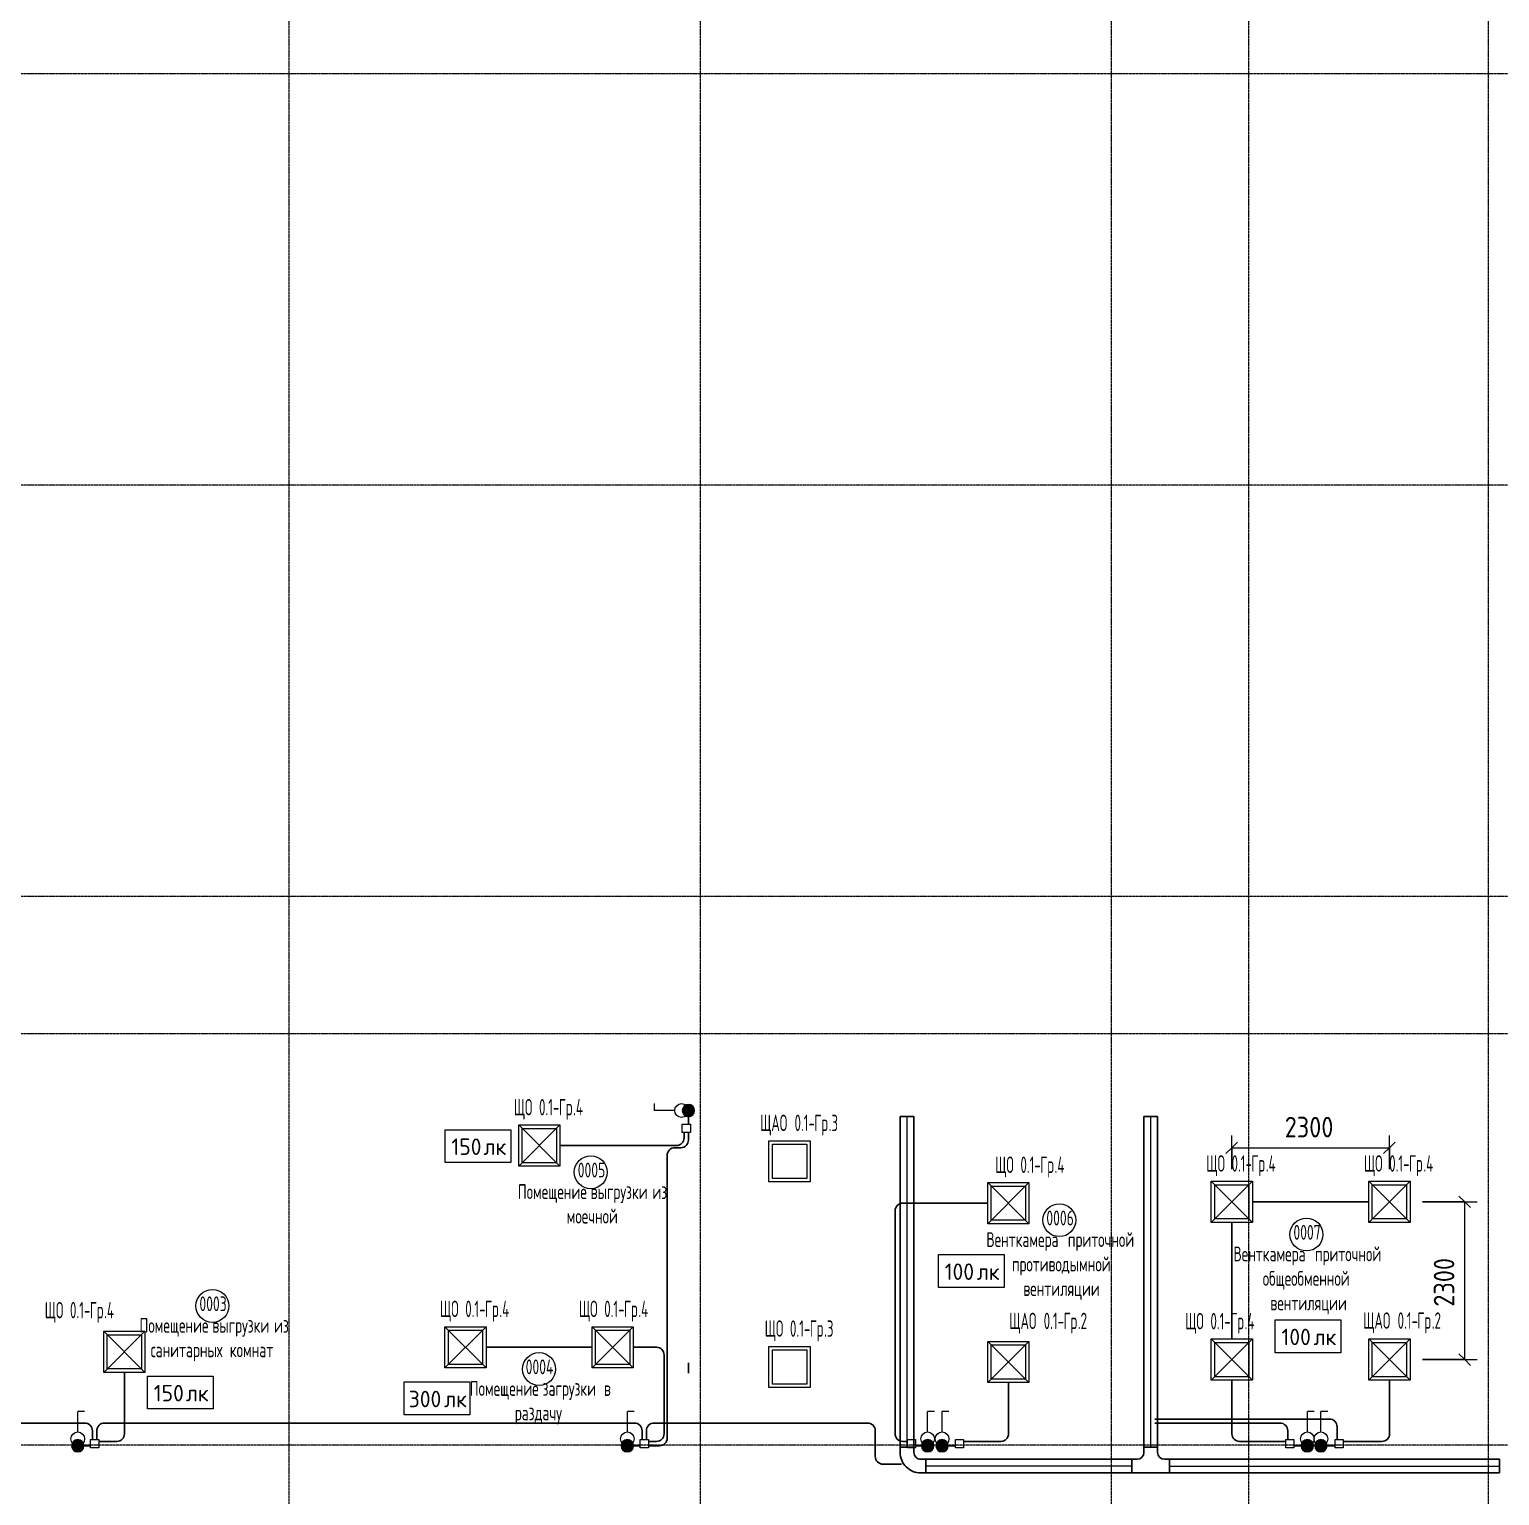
# Model space of a CAD drawing. Header units: millimetres. Extents: x -4730 to 98194, y -4296 to 93388.
# Drawn here: x 17715 to 39165, y 45763 to 67150 of the extents above; entities that cross this region are included whole.
import ezdxf

# ---------------------------------------------------------------- set-up
doc = ezdxf.new("R2010")
doc.units = ezdxf.units.MM
doc.linetypes.add('Линия сетки', pattern=[22.225, 12.7, -3.175, 3.175, -3.175])
for name, color, linetype, lineweight, true_color in [('Кабельные лотки', 5, 'Continuous', 25, 0x0000ff), ('Короба', 7, 'Continuous', 25, 0x008000), ('Опуск', 7, 'Continuous', 18, 0x007f00), ('Соединительные детали кабельных лотков', 5, 'Continuous', 25, 0x0000ff), ('Соединительные детали коробов', 7, 'Continuous', 25, 0x008000), ('Типовые аннотации', 5, 'Continuous', 18, 0x0000ff)]:
    doc.layers.add(name, color=color, linetype=linetype, lineweight=lineweight, true_color=true_color)
for name, color, linetype, lineweight in [('Марки помещений', 7, 'Continuous', 9), ('Марки силовых электроприборов', 7, 'Continuous', 9), ('Осевая линия', 7, 'Continuous', 18), ('Оси', 7, 'Continuous', 9), ('Размеры', 7, 'Continuous', 9), ('Размеры-120', 7, 'Continuous', 9)]:
    doc.layers.add(name, color=color, linetype=linetype, lineweight=lineweight)
doc.styles.add('GOST Common', font='GOST_Common.ttf', dxfattribs={"width": 0.6, "height": 240})
doc.styles.add('GOST Common_1', font='GOST_Common.ttf', dxfattribs={"height": 240})
doc.styles.add('GOST Common_2', font='GOST_Common.ttf', dxfattribs={"width": 0.9, "height": 300})
doc.styles.add('GOST Common_4', font='GOST_Common.ttf', dxfattribs={"width": 0.7, "height": 216})
doc.dimstyles.new('ADSK_Проверочный', dxfattribs={"dimscale": 304.8, "dimtxt": 301.714499, "dimasz": 0.556693, "dimexe": 0.590551, "dimexo": 0.590551, "dimgap": 0.19685, "dimtad": 1, "dimdec": 3, "dimrnd": 0.001, "dimdsep": 46, "dimtxsty": 'GOST Common_2', "dimblk1": 'OBLIQUE', "dimblk2": 'OBLIQUE', "dimsah": 1, "dimcen": 0.09, "dimazin": 0, "dimtfac": 1, "dimtdec": 4, "dimtix": 1, "dimtmove": 0, "dimatfit": 3, "dimfxl": 1, "dimtvp": 1, "dimtolj": 1, "dimtzin": 0, "dimarcsym": 2})

# ---------------------------------------------------------------- blocks, each defined once
blk = doc.blocks.new('M_Короб_ отвод - Плоский торец - ПВХ - Стандартная-2386742-Подвал')
at = {"layer": 'Соединительные детали коробов'}
for p, q in [((2894, 82640), (2856, 82640)), ((3006, 82640), (2894, 82640)), ((3006, 82640), (3006, 82640))]:
    blk.add_line(p, q, dxfattribs=at)
blk = doc.blocks.new('M_Короб_ отвод - Плоский торец - ПВХ - Стандартная-V1-Подвал')
at = {"layer": 'Соединительные детали коробов'}
for p, q in [((0, 111.95), (0, 150.05)), ((-150.05, 0), (-111.95, 0))]:
    blk.add_line(p, q, dxfattribs=at)
blk.add_arc((-111.95, 111.95), 111.95, 270, 0, dxfattribs=at)
blk = doc.blocks.new('M_Горизонтальный тройник для канального - Радиус 100 мм-2451883-Подвал')
at = {"layer": 'Соединительные детали кабельных лотков'}
for p, q in [((275, 100), (-275, 100)), ((-275, 100), (-275, -100)), ((-275, -100), (-275, 100)), ((-275, 100), (275, 100)), ((-275, 100), (-275, 100)), ((275, -100), (275, 100)), ((275, 100), (275, -100)), ((275, 100), (275, 100)), ((-275, -100), (-200, -100)), ((-200, -100), (-275, -100)), ((-275, -100), (-275, -100)), ((-100, -200), (-100, -275)), ((-100, -275), (-100, -200)), ((100, -275), (100, -200)), ((100, -200), (100, -275)), ((200, -100), (275, -100)), ((275, -100), (200, -100)), ((275, -100), (275, -100)), ((-100, -275), (100, -275)), ((100, -275), (-100, -275)), ((-100, -275), (-100, -275)), ((100, -275), (100, -275))]:
    blk.add_line(p, q, dxfattribs=at)
for centre, start, end in [((-200, -200), 0, 90), ((-200, -200), 0, 90), ((200, -200), 90, 180), ((200, -200), 90, 180)]:
    blk.add_arc(centre, 100, start, end, dxfattribs=at)
blk = doc.blocks.new('M_Горизонтальный изгиб-колено для канального - Стандартная-2451758-Подвал')
at = {"layer": 'Соединительные детали кабельных лотков'}
for p, q in [((-100, 200), (-100, 275)), ((100, 275), (-100, 275)), ((-100, 275), (100, 275)), ((-100, 275), (-100, 275)), ((-100, 275), (-100, 200)), ((100, 200), (100, 275)), ((100, 275), (100, 275)), ((100, 275), (100, 200)), ((-275, 100), (-275, 100)), ((-275, 100), (-275, -100)), ((-275, -100), (-275, 100)), ((-275, 100), (-200, 100)), ((-200, 100), (-275, 100)), ((-275, -100), (-275, -100)), ((-200, -100), (-275, -100)), ((-200, -100), (-275, -100))]:
    blk.add_line(p, q, dxfattribs=at)
for radius, end in [(100, 360), (300, 360), (100, 0), (300, 0)]:
    blk.add_arc((-200, 200), radius, 270, end, dxfattribs=at)
blk = doc.blocks.new('DIMBLOCK74-Подвал')
at = {"layer": 'Размеры-120'}
for p, q in [((35258, 50525), (35258, 51016)), ((35258, 50836), (35343, 50920)), ((37558, 50525), (37558, 51016)), ((37558, 50836), (37643, 50920)), ((35258, 50836), (35173, 50751)), ((35258, 50836), (37558, 50836)), ((35258, 50836), (35258, 50525)), ((37558, 50836), (37473, 50751)), ((37558, 50836), (37558, 50525))]:
    blk.add_line(p, q, dxfattribs=at)
at = {"layer": 'Размеры-120', "color": 0, "insert": (36030, 51288), "char_height": 300, "width": 908.21, "attachment_point": 1, "line_spacing_factor": 1.022761, "style": 'GOST Common_2'}
blk.add_mtext('2300', dxfattribs=at)
blk = doc.blocks.new('_Oblique')
at = {"color": 0, "linetype": 'ByBlock', "lineweight": -2}
blk.add_line((-0.5, -0.5), (0.5, 0.5), dxfattribs=at)
blk = doc.blocks.new('DIMBLOCK75-Подвал')
at = {"layer": 'Размеры-120'}
for p, q in [((38038, 50048), (38837, 50048)), ((38657, 50048), (38038, 50048)), ((38657, 50048), (38572, 50132)), ((38657, 47748), (38657, 50048)), ((38657, 50048), (38741, 49963)), ((38038, 47748), (38837, 47748)), ((38657, 47748), (38038, 47748)), ((38657, 47748), (38572, 47832)), ((38657, 47748), (38741, 47663))]:
    blk.add_line(p, q, dxfattribs=at)
at = {"layer": 'Размеры-120', "color": 0, "insert": (38205, 48519), "char_height": 300, "width": 908.21, "attachment_point": 1, "rotation": 90, "line_spacing_factor": 1.022761, "style": 'GOST Common_2'}
blk.add_mtext('2300', dxfattribs=at)
blk = doc.blocks.new('ADSK_Марка_Помещение - Номер Имя-85223-Подвал')
at = {"layer": 'Марки помещений'}
blk.add_circle((0, 0), 2, dxfattribs=at)
blk = doc.blocks.new('Морка помещения_освещённость_ - Морка помещения_освещённость_-1484368-Подвал')
at = {"layer": 'Марки помещений', "color": 190, "true_color": 0x8000ff}
for p, q in [((-4, 0), (-4, 4)), ((-4, 4), (4, 4)), ((4, 4), (4, 0)), ((4, 0), (-4, 0))]:
    blk.add_line(p, q, dxfattribs=at)

msp = doc.modelspace()

# ---------------------------------------------------------------- hatches: boundary and pattern name
at = {"layer": 'Опуск'}
h = msp.add_hatch(color=256, dxfattribs=at)
edge = h.paths.add_edge_path(flags=0)
edge.add_arc((27330, 51380), 90, 180, 360)
edge.add_arc((27330, 51380), 90, 0, 180)
h = msp.add_hatch(color=256, dxfattribs=at)
edge = h.paths.add_edge_path(flags=0)
edge.add_arc((18420, 46490), 90, 180, 360)
edge.add_arc((18420, 46490), 90, 0, 180)
h = msp.add_hatch(color=256, dxfattribs=at)
edge = h.paths.add_edge_path(flags=0)
edge.add_arc((26438.8286, 46490), 90, 180, 360)
edge.add_arc((26438.8286, 46490), 90, 0, 180)
h = msp.add_hatch(color=256, dxfattribs=at)
edge = h.paths.add_edge_path(flags=0)
edge.add_arc((30820.3738, 46490), 90, 180, 360)
edge.add_arc((30820.3738, 46490), 90, 0, 180)
h = msp.add_hatch(color=256, dxfattribs=at)
edge = h.paths.add_edge_path(flags=0)
edge.add_arc((31030.3738, 46490), 90, 180, 360)
edge.add_arc((31030.3738, 46490), 90, 0, 180)
h = msp.add_hatch(color=256, dxfattribs=at)
edge = h.paths.add_edge_path(flags=0)
edge.add_arc((36360, 46490), 90, 180, 360)
edge.add_arc((36360, 46490), 90, 0, 180)
h = msp.add_hatch(color=256, dxfattribs=at)
edge = h.paths.add_edge_path(flags=0)
edge.add_arc((36558.8459, 46490), 90, 180, 360)
edge.add_arc((36558.8459, 46490), 90, 0, 180)

# ---------------------------------------------------------------- linework, layer by layer
at = {"layer": 'Кабельные лотки'}
for p, q in [((30620, 51292.7669), (30420, 51292.7669)), ((30420, 51292.7669), (30420, 46467.7669)), ((30620, 46467.7669), (30620, 51292.7669)), ((34176.146, 51292.7669), (33976.146, 51292.7669)), ((33976.146, 51292.7669), (33976.146, 46467.7669)), ((34176.146, 46467.7669), (34176.146, 51292.7669)), ((30620, 46467.7669), (30420, 46467.7669)), ((34176.146, 46467.7669), (33976.146, 46467.7669)), ((30795, 46292.7669), (30795, 46092.7669)), ((33801.146, 46292.7669), (30795, 46292.7669)), ((33801.146, 46292.7669), (33801.146, 46092.7669)), ((34351.146, 46092.7669), (34351.146, 46292.7669)), ((39165, 46292.7669), (34351.146, 46292.7669)), ((39165, 46092.7669), (39165, 46292.7669)), ((30795, 46092.7669), (33801.146, 46092.7669)), ((34351.146, 46092.7669), (39165, 46092.7669))]:
    msp.add_line(p, q, dxfattribs=at)
at = {"layer": 'Короба'}
for p, q in [((27267, 51018.9983), (27267, 51058.7305)), ((27330, 51229.95), (27330, 51178.7305)), ((27330, 50987.9188), (27330, 51058.7305)), ((25453.7062, 50868.9483), (27116.95, 50868.9483)), ((27170.05, 50837.8688), (27179.95, 50837.8688)), ((27020, 46640.05), (27020, 50687.8188)), ((30495.2647, 50028.6504), (31702.3841, 50028.6504)), ((35557.9434, 50047.6476), (37262.9434, 50047.6476)), ((30345.2147, 46703.05), (30345.2147, 49878.6004)), ((35260.4434, 48045.1476), (35260.4434, 49750.1476)), ((25929.8496, 47926.0061), (24377.0249, 47926.0061)), ((26524.8496, 47926.0061), (26824.7996, 47926.0061)), ((26974.8496, 47775.9561), (26974.8496, 46703.05)), ((19102.264, 46703.05), (19102.264, 47562.5)), ((31999.8841, 46703.05), (31999.8841, 47415.1289)), ((35260.4434, 47450.1476), (35260.4434, 46703.05)), ((37560.4434, 47450.1476), (37560.4434, 46703.05)), ((18484.8361, 46821.5), (16307.9361, 46821.5)), ((26503.6647, 46821.5), (18847.9361, 46821.5)), ((26866.7647, 46821.5), (29906.6647, 46821.5)), ((36643.2909, 46880), (34133.3409, 46880)), ((35923.2909, 46821.5), (34133.3409, 46821.5)), ((18634.8861, 46581.5), (18634.8861, 46671.45)), ((18697.8861, 46671.45), (18697.8861, 46581.5)), ((18726.3861, 46553), (18952.214, 46553)), ((26653.7147, 46581.5), (26653.7147, 46671.45)), ((26716.7147, 46671.45), (26716.7147, 46581.5)), ((26824.7996, 46553), (26745.2147, 46553)), ((30056.7147, 46671.45), (30056.7147, 46371.55)), ((30525.2147, 46553), (30495.2647, 46553)), ((31345.2147, 46553), (31849.8341, 46553)), ((35410.4934, 46553), (36044.8409, 46553)), ((36073.3409, 46581.5), (36073.3409, 46671.45)), ((36793.3409, 46581.5), (36793.3409, 46729.95)), ((37410.3934, 46553), (36884.8409, 46553)), ((18606.3861, 46490), (18570.05, 46490)), ((26625.2147, 46490), (26588.8786, 46490)), ((26869.95, 46490), (26745.2147, 46490)), ((30645.2147, 46490), (30670.3238, 46490)), ((31225.2147, 46490), (31180.4238, 46490)), ((36209.95, 46490), (36164.8409, 46490)), ((36708.8959, 46490), (36764.8409, 46490)), ((30206.7647, 46221.5), (30436.7147, 46221.5))]:
    msp.add_line(p, q, dxfattribs=at)
at = {"layer": 'Опуск'}
for centre, start, end in [((27330, 51380), 0, 180), ((27330, 51380), 180, 0), ((18420, 46490), 0, 180), ((26438.8286, 46490), 0, 180), ((30820.3738, 46490), 0, 180), ((31030.3738, 46490), 0, 180), ((36360, 46490), 0, 180), ((36558.8459, 46490), 0, 180), ((18420, 46490), 180, 0), ((26438.8286, 46490), 180, 0), ((30820.3738, 46490), 180, 0), ((31030.3738, 46490), 180, 0), ((36360, 46490), 180, 0), ((36558.8459, 46490), 180, 0)]:
    msp.add_arc(centre, 90, start, end, dxfattribs=at)
at = {"layer": 'Осевая линия'}
for p, q in [((30520, 46467.7669), (30520, 51292.7669)), ((34076.146, 46467.7669), (34076.146, 51292.7669)), ((33801.146, 46192.7669), (30795, 46192.7669)), ((34351.146, 46192.7669), (39165, 46192.7669))]:
    msp.add_line(p, q, dxfattribs=at)
at = {"layer": 'Оси', "linetype": 'Линия сетки'}
for p, q in [((21500, 93388.3703), (21500, -3096.3487)), ((27500, 93388.3703), (27500, -3096.3487)), ((33500, 93388.3703), (33500, -3096.3487)), ((35500, 93388.3703), (35500, -3096.3487)), ((39000, 93388.3703), (39000, -3096.3487)), ((98194.2682, 66500), (-3530.0173, 66500)), ((98194.2682, 60500), (-3530.0173, 60500)), ((98194.2682, 54500), (-3530.0173, 54500)), ((98194.2682, 52500), (-3530.0173, 52500)), ((98194.2682, 46500), (-3530.0173, 46500))]:
    msp.add_line(p, q, dxfattribs=at)
at = {"layer": 'Типовые аннотации'}
for p, q in [((26829.3567, 51480), (26829.3567, 51380)), ((27129.3567, 51380), (26829.3567, 51380)), ((24853.9422, 51168.9483), (25453.9422, 51168.9483)), ((24853.9422, 50568.9483), (24853.9422, 51168.9483)), ((24853.9422, 51168.9483), (25453.9422, 50568.9483)), ((24853.9422, 50568.9483), (25453.9422, 51168.9483)), ((24903.9422, 51118.9483), (25403.9422, 51118.9483)), ((24903.9422, 50618.9483), (24903.9422, 51118.9483)), ((25403.9422, 51118.9483), (25403.9422, 50618.9483)), ((25453.9422, 51168.9483), (25453.9422, 50568.9483)), ((25453.9422, 50568.9483), (24853.9422, 50568.9483)), ((25403.9422, 50618.9483), (24903.9422, 50618.9483)), ((31697.6202, 50328.6504), (32297.6202, 50328.6504)), ((31697.6202, 49728.6504), (31697.6202, 50328.6504)), ((31697.6202, 50328.6504), (32297.6202, 49728.6504)), ((31697.6202, 49728.6504), (32297.6202, 50328.6504)), ((31747.6202, 50278.6504), (32247.6202, 50278.6504)), ((31747.6202, 49778.6504), (31747.6202, 50278.6504)), ((32247.6202, 50278.6504), (32247.6202, 49778.6504)), ((32297.6202, 50328.6504), (32297.6202, 49728.6504)), ((34958.1794, 50347.6476), (35558.1794, 50347.6476)), ((34958.1794, 49747.6476), (34958.1794, 50347.6476)), ((34958.1794, 50347.6476), (35558.1794, 49747.6476)), ((34958.1794, 49747.6476), (35558.1794, 50347.6476)), ((35008.1794, 50297.6476), (35508.1794, 50297.6476)), ((35008.1794, 49797.6476), (35008.1794, 50297.6476)), ((35508.1794, 50297.6476), (35508.1794, 49797.6476)), ((35558.1794, 50347.6476), (35558.1794, 49747.6476)), ((37258.1794, 50347.6476), (37858.1794, 50347.6476)), ((37258.1794, 49747.6476), (37258.1794, 50347.6476)), ((37258.1794, 50347.6476), (37858.1794, 49747.6476)), ((37258.1794, 49747.6476), (37858.1794, 50347.6476)), ((37308.1794, 50297.6476), (37808.1794, 50297.6476)), ((37308.1794, 49797.6476), (37308.1794, 50297.6476)), ((37808.1794, 50297.6476), (37808.1794, 49797.6476)), ((37858.1794, 50347.6476), (37858.1794, 49747.6476)), ((32247.6202, 49778.6504), (31747.6202, 49778.6504)), ((35508.1794, 49797.6476), (35008.1794, 49797.6476)), ((37808.1794, 49797.6476), (37308.1794, 49797.6476)), ((32297.6202, 49728.6504), (31697.6202, 49728.6504)), ((35558.1794, 49747.6476), (34958.1794, 49747.6476)), ((37858.1794, 49747.6476), (37258.1794, 49747.6476)), ((18800, 48160), (19400, 48160)), ((18800, 47560), (18800, 48160)), ((18800, 48160), (19400, 47560)), ((18800, 47560), (19400, 48160)), ((18850, 48110), (19350, 48110)), ((18850, 47610), (18850, 48110)), ((19350, 48110), (19350, 47610)), ((19400, 48160), (19400, 47560)), ((23777.2609, 48226.0061), (24377.2609, 48226.0061)), ((23777.2609, 47626.0061), (23777.2609, 48226.0061)), ((23777.2609, 48226.0061), (24377.2609, 47626.0061)), ((23777.2609, 47626.0061), (24377.2609, 48226.0061)), ((23827.2609, 48176.0061), (24327.2609, 48176.0061)), ((23827.2609, 47676.0061), (23827.2609, 48176.0061)), ((24327.2609, 48176.0061), (24327.2609, 47676.0061)), ((24377.2609, 48226.0061), (24377.2609, 47626.0061)), ((25925.0856, 48226.0061), (26525.0856, 48226.0061)), ((25925.0856, 47626.0061), (25925.0856, 48226.0061)), ((25925.0856, 48226.0061), (26525.0856, 47626.0061)), ((25925.0856, 47626.0061), (26525.0856, 48226.0061)), ((25975.0856, 48176.0061), (26475.0856, 48176.0061)), ((25975.0856, 47676.0061), (25975.0856, 48176.0061)), ((26475.0856, 48176.0061), (26475.0856, 47676.0061)), ((26525.0856, 48226.0061), (26525.0856, 47626.0061)), ((28505.5443, 47939.4315), (29105.5443, 47939.4315)), ((28505.5443, 47339.4315), (28505.5443, 47939.4315)), ((28555.5443, 47889.4315), (29055.5443, 47889.4315)), ((28555.5443, 47389.4315), (28555.5443, 47889.4315)), ((29055.5443, 47889.4315), (29055.5443, 47389.4315)), ((29105.5443, 47939.4315), (29105.5443, 47339.4315)), ((34958.1794, 48047.6476), (35558.1794, 48047.6476)), ((34958.1794, 47447.6476), (34958.1794, 48047.6476)), ((34958.1794, 48047.6476), (35558.1794, 47447.6476)), ((34958.1794, 47447.6476), (35558.1794, 48047.6476)), ((35008.1794, 47997.6476), (35508.1794, 47997.6476)), ((35008.1794, 47497.6476), (35008.1794, 47997.6476)), ((35508.1794, 47997.6476), (35508.1794, 47497.6476)), ((35558.1794, 48047.6476), (35558.1794, 47447.6476)), ((24377.2609, 47626.0061), (23777.2609, 47626.0061)), ((24327.2609, 47676.0061), (23827.2609, 47676.0061)), ((26525.0856, 47626.0061), (25925.0856, 47626.0061)), ((26475.0856, 47676.0061), (25975.0856, 47676.0061)), ((19400, 47560), (18800, 47560)), ((19350, 47610), (18850, 47610)), ((35558.1794, 47447.6476), (34958.1794, 47447.6476)), ((35508.1794, 47497.6476), (35008.1794, 47497.6476)), ((29105.5443, 47339.4315), (28505.5443, 47339.4315)), ((29055.5443, 47389.4315), (28555.5443, 47389.4315)), ((18420, 46690.6433), (18420, 46990.6433)), ((18520, 46990.6433), (18420, 46990.6433)), ((26438.8286, 46690.6433), (26438.8286, 46990.6433)), ((26538.8286, 46990.6433), (26438.8286, 46990.6433)), ((30820.3738, 46690.6433), (30820.3738, 46990.6433)), ((30920.3738, 46990.6433), (30820.3738, 46990.6433)), ((36360, 46690.6433), (36360, 46990.6433)), ((36460, 46990.6433), (36360, 46990.6433))]:
    msp.add_line(p, q, dxfattribs=at)
at = {"layer": 'Типовые аннотации', "color": 7}
for p, q in [((27238.5, 51178.7305), (27358.5, 51178.7305)), ((27238.5, 51058.7305), (27238.5, 51178.7305)), ((27358.5, 51058.7305), (27238.5, 51058.7305)), ((27358.5, 51178.7305), (27358.5, 51058.7305)), ((18606.3861, 46581.5), (18726.3861, 46581.5)), ((18606.3861, 46461.5), (18606.3861, 46581.5)), ((18726.3861, 46581.5), (18726.3861, 46461.5)), ((26625.2147, 46581.5), (26745.2147, 46581.5)), ((26625.2147, 46461.5), (26625.2147, 46581.5)), ((26745.2147, 46581.5), (26745.2147, 46461.5)), ((30525.2147, 46581.5), (30645.2147, 46581.5)), ((30525.2147, 46461.5), (30525.2147, 46581.5)), ((30645.2147, 46581.5), (30645.2147, 46461.5)), ((31225.2147, 46581.5), (31345.2147, 46581.5)), ((31225.2147, 46461.5), (31225.2147, 46581.5)), ((31345.2147, 46581.5), (31345.2147, 46461.5)), ((36044.8409, 46581.5), (36164.8409, 46581.5)), ((36044.8409, 46461.5), (36044.8409, 46581.5)), ((36164.8409, 46581.5), (36164.8409, 46461.5)), ((36764.8409, 46581.5), (36884.8409, 46581.5)), ((36764.8409, 46461.5), (36764.8409, 46581.5)), ((36884.8409, 46581.5), (36884.8409, 46461.5)), ((18726.3861, 46461.5), (18606.3861, 46461.5)), ((26745.2147, 46461.5), (26625.2147, 46461.5)), ((30645.2147, 46461.5), (30525.2147, 46461.5)), ((31345.2147, 46461.5), (31225.2147, 46461.5)), ((36164.8409, 46461.5), (36044.8409, 46461.5)), ((36884.8409, 46461.5), (36764.8409, 46461.5))]:
    msp.add_line(p, q, dxfattribs=at)
at = {"layer": 'Типовые аннотации', "color": 1, "true_color": 0xff0000}
for p, q in [((28505.5443, 50939.4315), (29105.5443, 50939.4315)), ((28505.5443, 50339.4315), (28505.5443, 50939.4315)), ((28555.5443, 50889.4315), (29055.5443, 50889.4315)), ((28555.5443, 50389.4315), (28555.5443, 50889.4315)), ((29055.5443, 50889.4315), (29055.5443, 50389.4315)), ((29105.5443, 50939.4315), (29105.5443, 50339.4315)), ((29105.5443, 50339.4315), (28505.5443, 50339.4315)), ((29055.5443, 50389.4315), (28555.5443, 50389.4315)), ((31697.6202, 48012.6289), (32297.6202, 48012.6289)), ((31697.6202, 47412.6289), (31697.6202, 48012.6289)), ((31697.6202, 48012.6289), (32297.6202, 47412.6289)), ((31697.6202, 47412.6289), (32297.6202, 48012.6289)), ((31747.6202, 47962.6289), (32247.6202, 47962.6289)), ((31747.6202, 47462.6289), (31747.6202, 47962.6289)), ((32247.6202, 47962.6289), (32247.6202, 47462.6289)), ((32297.6202, 48012.6289), (32297.6202, 47412.6289)), ((37258.1794, 48047.6476), (37858.1794, 48047.6476)), ((37258.1794, 47447.6476), (37258.1794, 48047.6476)), ((37258.1794, 48047.6476), (37858.1794, 47447.6476)), ((37258.1794, 47447.6476), (37858.1794, 48047.6476)), ((37308.1794, 47997.6476), (37808.1794, 47997.6476)), ((37308.1794, 47497.6476), (37308.1794, 47997.6476)), ((37808.1794, 47997.6476), (37808.1794, 47497.6476)), ((37858.1794, 48047.6476), (37858.1794, 47447.6476)), ((32297.6202, 47412.6289), (31697.6202, 47412.6289)), ((32247.6202, 47462.6289), (31747.6202, 47462.6289)), ((37858.1794, 47447.6476), (37258.1794, 47447.6476)), ((37808.1794, 47497.6476), (37308.1794, 47497.6476)), ((31030.3738, 46690.6433), (31030.3738, 46990.6433)), ((31130.3738, 46990.6433), (31030.3738, 46990.6433)), ((36558.8459, 46690.6433), (36558.8459, 46990.6433)), ((36658.8459, 46990.6433), (36558.8459, 46990.6433))]:
    msp.add_line(p, q, dxfattribs=at)
at = {"layer": 'Типовые аннотации'}
for centre in [(27229.3567, 51380), (18420, 46590.6433), (26438.8286, 46590.6433), (30820.3738, 46590.6433), (36360, 46590.6433)]:
    msp.add_circle(centre, 100, dxfattribs=at)
at = {"layer": 'Типовые аннотации', "color": 1, "true_color": 0xff0000}
for centre in [(31030.3738, 46590.6433), (36558.8459, 46590.6433)]:
    msp.add_circle(centre, 100, dxfattribs=at)

# ---------------------------------------------------------------- block references
at = {"layer": 'Марки помещений', "color": 190, "true_color": 0x8000ff, "xscale": 120, "yscale": 120, "zscale": 120}
for p in [(24260.2242, 50620.2959), (31457.065, 48797.4065), (36370.7875, 47845.6692), (19917.6258, 47026.2628), (23661.5587, 46940.0989)]:
    msp.add_blockref('Морка помещения_освещённость_ - Морка помещения_освещённость_-1484368-Подвал', p, dxfattribs=at)
at = {"layer": 'Марки помещений', "xscale": 120, "yscale": 120, "zscale": 120}
for p in [(25904.8718, 50479.5073), (32741.9787, 49780.1277), (36346.901, 49571.1116), (20385.1686, 48529.1353), (25151.2922, 47608.7549)]:
    msp.add_blockref('ADSK_Марка_Помещение - Номер Имя-85223-Подвал', p, dxfattribs=at)
at = {"layer": 'Соединительные детали кабельных лотков'}
for name, p, rotation in [('M_Горизонтальный изгиб-колено для канального - Стандартная-2451758-Подвал', (30520, 46192.7669), 270), ('M_Горизонтальный изгиб-колено для канального - Стандартная-2451758-Подвал', (30520, 46192.7669), 270), ('M_Горизонтальный тройник для канального - Радиус 100 мм-2451883-Подвал', (34076.146, 46192.7669), 180), ('M_Горизонтальный тройник для канального - Радиус 100 мм-2451883-Подвал', (34076.146, 46192.7669), 180)]:
    msp.add_blockref(name, p, dxfattribs=dict(at, rotation=rotation))
at = {"layer": 'Соединительные детали коробов'}
for name, p, rotation in [('M_Короб_ отвод - Плоский торец - ПВХ - Стандартная-2386742-Подвал', (109970, 48373.9886), 90), ('M_Короб_ отвод - Плоский торец - ПВХ - Стандартная-V1-Подвал', (27020, 50837.8688), 180), ('M_Короб_ отвод - Плоский торец - ПВХ - Стандартная-V1-Подвал', (30345.2147, 50028.6504), 180), ('M_Короб_ отвод - Плоский торец - ПВХ - Стандартная-V1-Подвал', (26974.8496, 47926.0061), 90), ('M_Короб_ отвод - Плоский торец - ПВХ - Стандартная-2386742-Подвал', (109972.5, 44693.9886), 90), ('M_Короб_ отвод - Плоский торец - ПВХ - Стандартная-V1-Подвал', (18634.8861, 46821.5), 90), ('M_Короб_ отвод - Плоский торец - ПВХ - Стандартная-V1-Подвал', (18697.8861, 46821.5), 180), ('M_Короб_ отвод - Плоский торец - ПВХ - Стандартная-V1-Подвал', (26653.7147, 46821.5), 90), ('M_Короб_ отвод - Плоский торец - ПВХ - Стандартная-V1-Подвал', (26716.7147, 46821.5), 180), ('M_Короб_ отвод - Плоский торец - ПВХ - Стандартная-V1-Подвал', (30056.7147, 46821.5), 90), ('M_Короб_ отвод - Плоский торец - ПВХ - Стандартная-V1-Подвал', (36073.3409, 46821.5), 90), ('M_Короб_ отвод - Плоский торец - ПВХ - Стандартная-V1-Подвал', (36793.3409, 46880), 90), ('M_Короб_ отвод - Плоский торец - ПВХ - Стандартная-V1-Подвал', (30345.2147, 46553), 270), ('M_Короб_ отвод - Плоский торец - ПВХ - Стандартная-V1-Подвал', (35260.4434, 46553), 270), ('M_Короб_ отвод - Плоский торец - ПВХ - Стандартная-2386742-Подвал', (21426.0114, 129130), 180), ('M_Короб_ отвод - Плоский торец - ПВХ - Стандартная-2386742-Подвал', (29444.8399, 129130), 180), ('M_Короб_ отвод - Плоский торец - ПВХ - Стандартная-V1-Подвал', (30056.7147, 46221.5), 270), ('M_Короб_ отвод - Плоский торец - ПВХ - Стандартная-2386742-Подвал', (34036.3852, 129130), 180), ('M_Короб_ отвод - Плоский торец - ПВХ - Стандартная-2386742-Подвал', (39564.8572, 129130), 180)]:
    msp.add_blockref(name, p, dxfattribs=dict(at, rotation=rotation))
for name, p in [('M_Короб_ отвод - Плоский торец - ПВХ - Стандартная-V1-Подвал', (27267, 50868.9483)), ('M_Короб_ отвод - Плоский торец - ПВХ - Стандартная-V1-Подвал', (27330, 50837.8688)), ('M_Короб_ отвод - Плоский торец - ПВХ - Стандартная-V1-Подвал', (19102.264, 46553)), ('M_Короб_ отвод - Плоский торец - ПВХ - Стандартная-V1-Подвал', (26974.8496, 46553)), ('M_Короб_ отвод - Плоский торец - ПВХ - Стандартная-V1-Подвал', (27020, 46490)), ('M_Короб_ отвод - Плоский торец - ПВХ - Стандартная-V1-Подвал', (31999.8841, 46553)), ('M_Короб_ отвод - Плоский торец - ПВХ - Стандартная-V1-Подвал', (37560.4434, 46553)), ('M_Короб_ отвод - Плоский торец - ПВХ - Стандартная-2386742-Подвал', (27814.3625, -36150)), ('M_Короб_ отвод - Плоский торец - ПВХ - Стандартная-2386742-Подвал', (33353.9886, -36150))]:
    msp.add_blockref(name, p, dxfattribs=at)

# ---------------------------------------------------------------- texts
at = {"layer": 'Марки помещений', "color": 190, "true_color": 0x8000ff, "char_height": 240, "attachment_point": 1, "style": 'GOST Common_1'}
for s, insert, width in [('150', (23872.3403, 50972.0078), 567.59475), ('лк', (24340.6528, 50972.0078), 413.67075), ('100', (31069.1811, 49149.1184), 567.59475), ('лк', (31537.4936, 49149.1184), 413.67075), ('100', (35982.9037, 48197.3811), 567.59475), ('лк', (36451.2162, 48197.3811), 413.67075), ('150', (19529.742, 47377.9748), 567.59475), ('лк', (19998.0545, 47377.9748), 413.67075), ('300', (23249.6748, 47291.8108), 625.31625), ('лк', (23765.6123, 47291.8108), 413.67075)]:
    msp.add_mtext(s, dxfattribs=dict(at, insert=insert, width=width))
at = {"layer": 'Марки помещений', "char_height": 216, "attachment_point": 1, "style": 'GOST Common_4'}
for s, insert, width in [('0005', (25714.9783, 50619.5289), 511.7973), ('Помещение', (24842.6383, 50304.7322), 1225.61985), ('\\fGOST Common|b0|i0|c204|p34|;\\W.7; ', (25853.8758, 50304.7322), 60.607575), ('выгрузки', (25903.8821, 50304.7322), 1030.328775), ('\\fGOST Common|b0|i0|c204|p34|;\\W.7; ', (26753.9883, 50304.7322), 60.607575), ('из', (26803.9946, 50304.7322), 249.164475), ('моечной', (25553.8383, 49947.5447), 909.113625), ('0006', (32552.0852, 49920.1492), 511.7973), ('Венткамера', (31676.8052, 49605.3526), 1380.505875), ('\\fGOST Common|b0|i0|c204|p34|;\\W.7; ', (32815.8364, 49605.3526), 60.607575), ('приточной', (32865.8427, 49605.3526), 1191.948975), ('0007', (36157.0075, 49711.1331), 511.7973), ('Венткамера', (35281.7275, 49396.3365), 1380.505875), ('\\fGOST Common|b0|i0|c204|p34|;\\W.7; ', (36420.7588, 49396.3365), 60.607575), ('приточной', (36470.765, 49396.3365), 1191.948975), ('противодымной', (32049.0739, 49248.1651), 1730.682975), ('общеобменной', (35709.5588, 49039.149), 1595.999475), ('вентиляции', (32215.7614, 48890.9776), 1333.36665), ('0003', (20195.2751, 48669.1569), 511.7973), ('вентиляции', (35820.6838, 48681.9615), 1333.36665), ('Помещение', (19322.9351, 48354.3602), 1225.61985), ('\\fGOST Common|b0|i0|c204|p34|;\\W.7; ', (20334.1726, 48354.3602), 60.607575), ('выгрузки', (20384.1788, 48354.3602), 1030.328775), ('\\fGOST Common|b0|i0|c204|p34|;\\W.7; ', (21234.2851, 48354.3602), 60.607575), ('из', (21284.2913, 48354.3602), 249.164475), ('санитарных', (19484.0663, 47997.1727), 1340.100825), ('\\fGOST Common|b0|i0|c204|p34|;\\W.7; ', (20589.7601, 47997.1727), 60.607575), ('комнат', (20639.7663, 47997.1727), 835.0377), ('0004', (24955.5187, 47748.7765), 525.26565), ('Помещение', (24141.5587, 47433.9798), 1225.61985), ('\\fGOST Common|b0|i0|c204|p34|;\\W.7; ', (25152.7962, 47433.9798), 60.607575), ('\\fGOST Common|b0|i0|c204|p34|;\\W.7; ', (26047.3524, 47433.9798), 60.607575), ('загрузки', (25202.8024, 47433.9798), 1023.5946), ('\\fGOST Common|b0|i0|c204|p34|;\\W.7;в', (26097.3587, 47433.9798), 127.949325), ('раздачу', (24797.1962, 47076.7923), 915.8478)]:
    msp.add_mtext(s, dxfattribs=dict(at, insert=insert, width=width))
at = {"layer": 'Марки силовых электроприборов', "char_height": 240, "attachment_point": 1, "style": 'GOST Common'}
for s, insert, width in [('ЩО', (24781.7076, 51549.1307), 340.55685), (' 0.1-', (25062.6951, 51549.1307), 455.99985), ('Гр', (25438.9326, 51549.1307), 253.9746), ('.4', (25648.4826, 51549.1307), 196.2531), ('ЩАО', (28376.0697, 51319.6139), 502.17705), (' 0.1-', (28790.4072, 51319.6139), 455.99985), ('Гр', (29166.6447, 51319.6139), 253.9746), ('.3', (29376.1947, 51319.6139), 173.1645), ('ЩО', (31805.3855, 50708.8328), 340.55685), (' 0.1-', (32086.373, 50708.8328), 455.99985), ('Гр', (32462.6105, 50708.8328), 253.9746), ('.4', (32672.1605, 50708.8328), 196.2531), ('ЩО', (34885.9448, 50727.83), 340.55685), (' 0.1-', (35166.9323, 50727.83), 455.99985), ('Гр', (35543.1698, 50727.83), 253.9746), ('.4', (35752.7198, 50727.83), 196.2531), ('ЩО', (37185.9448, 50727.83), 340.55685), (' 0.1-', (37466.9323, 50727.83), 455.99985), ('Гр', (37843.1698, 50727.83), 253.9746), ('.4', (38052.7198, 50727.83), 196.2531), ('ЩО', (17938.5025, 48588.0512), 340.55685), (' 0.1-', (18219.49, 48588.0512), 455.99985), ('Гр', (18595.7275, 48588.0512), 253.9746), ('.4', (18805.2775, 48588.0512), 196.2531), ('ЩО', (23705.0262, 48606.1885), 340.55685), (' 0.1-', (23986.0137, 48606.1885), 455.99985), ('Гр', (24362.2512, 48606.1885), 253.9746), ('.4', (24571.8012, 48606.1885), 196.2531), ('ЩО', (25732.851, 48606.1885), 340.55685), (' 0.1-', (26013.8385, 48606.1885), 455.99985), ('Гр', (26390.076, 48606.1885), 253.9746), ('.4', (26599.626, 48606.1885), 196.2531), ('ЩО', (28442.6697, 48319.6139), 340.55685), (' 0.1-', (28723.6572, 48319.6139), 455.99985), ('Гр', (29099.8947, 48319.6139), 253.9746), ('.3', (29309.4447, 48319.6139), 173.1645), ('ЩАО', (32011.6353, 48430.9041), 502.17705), (' 0.1-', (32425.9728, 48430.9041), 455.99985), ('Гр', (32802.2103, 48430.9041), 253.9746), ('.2', (33011.7603, 48430.9041), 178.93665), ('ЩО', (34577.6341, 48427.83), 340.55685), (' 0.1-', (34858.6216, 48427.83), 455.99985), ('Гр', (35234.8591, 48427.83), 253.9746), ('.4', (35444.4091, 48427.83), 196.2531), ('ЩАО', (37174.7314, 48436.0722), 502.17705), (' 0.1-', (37589.0689, 48436.0722), 455.99985), ('Гр', (37965.3064, 48436.0722), 253.9746), ('.2', (38174.8564, 48436.0722), 178.93665)]:
    msp.add_mtext(s, dxfattribs=dict(at, insert=insert, width=width))

# ---------------------------------------------------------------- dimensions: what is measured, and where the dimension line sits
at = {"layer": 'Размеры'}
dim = msp.add_linear_dim(base=(37558.1794, 50835.6244), p1=(35258.1794, 50345.1476), p2=(37558.1794, 50345.1476), dimstyle='ADSK_Проверочный', override={"dimpost": '<>', "dimfxl": 2300}, dxfattribs=at)
dim.commit()
dim.dimension.update_dxf_attribs({"geometry": 'DIMBLOCK74-Подвал', "text_midpoint": (36408.1794, 51045.6244)})
dim = msp.add_linear_dim(base=(38656.5495, 50047.6476), p1=(37857.9434, 47747.6476), p2=(37857.9434, 50047.6476), angle=90, dimstyle='ADSK_Проверочный', override={"dimpost": '<>', "dimfxl": 2300}, dxfattribs=at)
dim.commit()
dim.dimension.update_dxf_attribs({"geometry": 'DIMBLOCK75-Подвал', "text_midpoint": (38446.5495, 48897.6476)})

doc.saveas('drawing.dxf')
